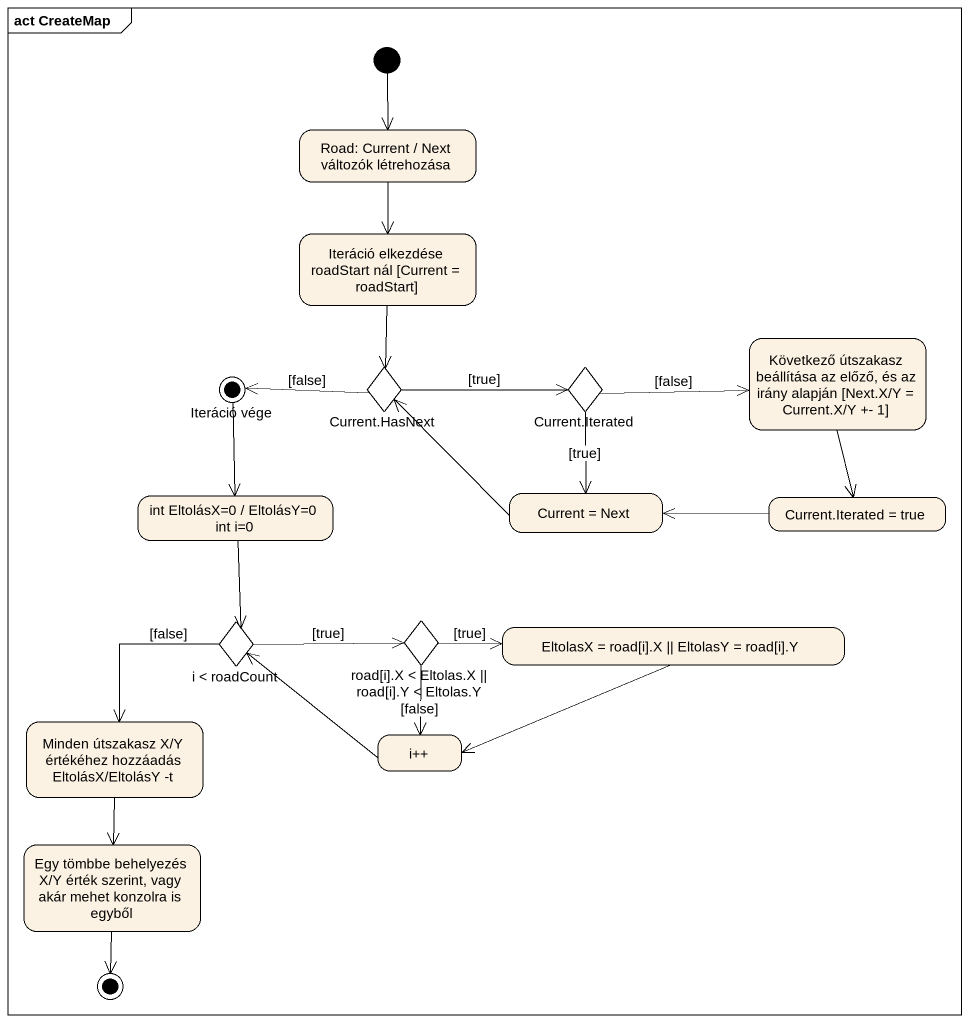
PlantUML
@startuml
mainframe act CreateMap
hide empty description
state "Road: Current / Next változók létrehozása" as Road_Current_Next_változók
state "Iteráció elkezdése roadStart nál [Current = roadStart]" as Iteráció_elkezdése
state "Következő útszakasz beállítása az előző, és az irány alapján [Next.X/Y = Current.X/Y +- 1]" as Következő_útszakasz
state "Iteráció vége" as Iteráció_vége <<end>>
state "Current.HasNext" as Current_HasNext <<choice>>
state "Current.Iterated" as Current_Iterated <<choice>>
state "int EltolásX=0 / EltolásY=0 int i=0" as int_EltolásX_0_EltolásY_0
state "Current = Next" as Current_Next
state "Current.Iterated = true" as Current_Iterated_true
state "i < roadCount" as i_roadCount <<choice>>
state "road[i].X < Eltolas.X || road[i].Y < Eltolas.Y" as road_i_X_Eltolas_X_road_i_Y <<choice>>
state "EltolasX = road[i].X || EltolasY = road[i].Y" as EltolasX_road_i_X_EltolasY
state "Minden útszakasz X/Y értékéhez hozzáadás EltolásX/EltolásY -t" as Minden_útszakasz_X_Y
state "i++" as i
state "Egy tömbbe behelyezés X/Y érték szerint, vagy akár mehet konzolra is egyből" as Egy_tömbbe_behelyezés_X_Y
state final1 <<end>>
[*] --> Road_Current_Next_változók
Road_Current_Next_változók --> Iteráció_elkezdése
Iteráció_elkezdése --> Current_HasNext
Következő_útszakasz --> Current_Iterated_true
Iteráció_vége --> int_EltolásX_0_EltolásY_0
Current_HasNext -left-> Iteráció_vége : [false]
Current_HasNext -right-> Current_Iterated : [true]
Current_Iterated -right-> Következő_útszakasz : [false]
Current_Iterated --> Current_Next : [true]
int_EltolásX_0_EltolásY_0 --> i_roadCount
Current_Next -up-> Current_HasNext
Current_Iterated_true -left-> Current_Next
i_roadCount -right-> road_i_X_Eltolas_X_road_i_Y : [true]
i_roadCount --> Minden_útszakasz_X_Y : [false]
road_i_X_Eltolas_X_road_i_Y -right-> EltolasX_road_i_X_EltolasY : [true]
road_i_X_Eltolas_X_road_i_Y --> i : [false]
EltolasX_road_i_X_EltolasY -left-> i
Minden_útszakasz_X_Y --> Egy_tömbbe_behelyezés_X_Y
i -left-> i_roadCount
Egy_tömbbe_behelyezés_X_Y --> final1
@enduml
